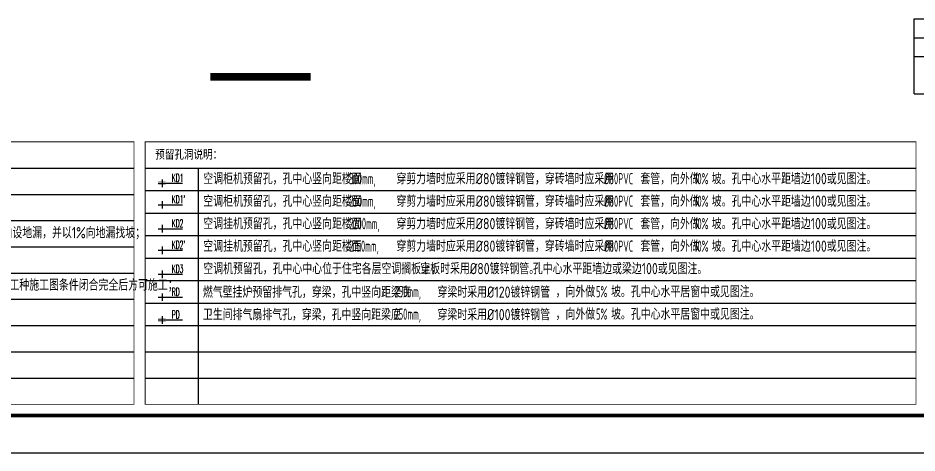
# Model space of a CAD drawing. Extents: x -518115 to 389031, y -231062 to 1628073.
# Drawn here: x 29623 to 53601, y 256415 to 268020 of the extents above; entities that cross this region are included whole.
import ezdxf

# ---------------------------------------------------------------- set-up
doc = ezdxf.new("R2010")
doc.units = 0
doc.header["$LTSCALE"] = 1000
doc.header["$MEASUREMENT"] = 0
doc.linetypes.add('DASH', pattern=[0.35, 0.25, -0.1])
for name, color, linetype in [('C-Sheet-图框', 101, 'Continuous'), ('DIM_LEAD', 3, 'Continuous'), ('PUB_TEXT', 4, 'Continuous'), ('图框', 140, 'Continuous'), ('机电标识类', 1, 'Continuous')]:
    doc.layers.add(name, color=color, linetype=linetype)
doc.layers.add('yichutu', color=7, linetype='Continuous', true_color=0xffffff, plot=False)
doc.layers.add('平面-空调室内机', color=176, linetype='Continuous', lineweight=9)
doc.layers.add('空调', color=76, linetype='Continuous', lineweight=13)
doc.styles.add('_TCH_DIM', font='SIMPLEX.shx', dxfattribs={"width": 0.7, "bigfont": 'GBCBIG.shx'})
doc.styles.add('宋体', font='', dxfattribs={"height": 50})
doc.styles.add('房间名称', font='TSSDENG', dxfattribs={"width": 0.8, "bigfont": 'HZTXT'})
doc.styles.get('宋体').set_extended_font_data('SimSun')

# ---------------------------------------------------------------- blocks, each defined once
blk = doc.blocks.new('TK')
at = {"layer": '图框'}
blk.add_lwpolyline([(465375, 548714), (549475, 548714), (549475, 489314), (465375, 489314)], close=True, dxfattribs=at)
blk.add_lwpolyline([(465375, 548714), (549475, 548714), (549475, 489314), (465375, 489314)], close=True, dxfattribs=at)
at = {"layer": '图框', "const_width": 100}
blk.add_lwpolyline([(548475, 490314), (548475, 547714), (467875, 547714), (467875, 490314)], close=True, dxfattribs=at)
blk = doc.blocks.new('yct-841-594-84100-59399.9999999999-100-1000.0')
at = {"layer": 'yichutu', "color": 7, "true_color": 0xffffff}
blk.add_lwpolyline([(0, 0), (0, 59400), (84100, 59400), (84100, 0)], close=True, dxfattribs=at)
blk = doc.blocks.new('dongkong')
blk.add_wipeout([(-603756, 210771), (-603756, 210571), (-603836, 210571), (-603836, 210771)])
at = {"layer": '机电标识类', "color": 250, "linetype": 'DASH', "ltscale": 400}
for p, q in [((-603796, 210771), (-603796, 210571)), ((-603896, 210671), (-603696, 210671))]:
    blk.add_line(p, q, dxfattribs=at)
at = {"layer": '空调', "color": 6, "linetype": 'DASH', "const_width": 2}
blk.add_lwpolyline([(-603756, 210771), (-603756, 210571), (-603836, 210571), (-603836, 210771)], close=True, dxfattribs=at)

msp = doc.modelspace()

# ---------------------------------------------------------------- linework, layer by layer
for p, q in [((53528.7, 265994.4), (53528.7, 267994.4)), ((53528.7, 267994.4), (60135.5, 267994.4)), ((53528.7, 267494.4), (60135.5, 267494.4)), ((53528.7, 267494.4), (60135.5, 267494.4)), ((53528.7, 266994.4), (60135.5, 266994.4)), ((53528.7, 265994.4), (60135.5, 265994.4))]:
    msp.add_line(p, q)
at = {"color": 5, "linetype": 'DASH', "ltscale": 2, "const_width": 200}
msp.add_lwpolyline([(37430.9, 266449.6), (34757.2, 266449.6)], dxfattribs=at)
at = {"layer": 'C-Sheet-图框', "color": 0}
for p, q in [((15601, 264015.2), (32717.9, 264015.2)), ((33017.9, 264015.2), (53574, 264015.2)), ((34429.3, 264015.2), (34429.3, 257715.2)), ((15601, 263315.2), (32717.9, 263315.2)), ((33017.9, 263415.2), (53574, 263415.2)), ((33017.9, 262815.2), (53574, 262815.2)), ((15601, 262615.2), (32717.9, 262615.2)), ((33017.9, 262215.2), (53574, 262215.2)), ((15601, 261915.2), (32717.9, 261915.2)), ((33017.9, 261615.2), (53574, 261615.2)), ((15601, 261215.2), (32717.9, 261215.2)), ((33017.9, 261015.2), (53574, 261015.2)), ((33017.9, 261015.2), (53574, 261015.2)), ((15601, 260515.2), (32717.9, 260515.2)), ((33017.9, 260415.2), (53574, 260415.2)), ((15601, 259815.2), (32717.9, 259815.2)), ((33017.9, 259815.2), (53574, 259815.2)), ((15601, 259115.2), (32717.9, 259115.2)), ((33017.9, 259115.2), (53574, 259115.2)), ((15601, 258415.2), (32717.9, 258415.2)), ((33017.9, 258415.2), (53574, 258415.2))]:
    msp.add_line(p, q, dxfattribs=at)
at = {"layer": 'C-Sheet-图框', "color": 0, "const_width": 24}
msp.add_lwpolyline([(15601, 257715.2), (15601, 264715.2), (32717.9, 264715.2), (32717.9, 257715.2)], close=True, dxfattribs=at)
at = {"layer": 'DIM_LEAD'}
for points in [[(33464.8, 263609.8), (34011.9, 263609.8)], [(33464.8, 263034.5), (34011.9, 263034.5)], [(33464.8, 262398.3), (34011.9, 262398.3)], [(33464.8, 261823.9), (34011.9, 261823.9)], [(33464.8, 261183.3), (34011.9, 261183.3)], [(33464.8, 260570.3), (34011.9, 260570.3)], [(33464.8, 259964.4), (34011.9, 259964.4)]]:
    msp.add_lwpolyline(points, dxfattribs=at)

# ---------------------------------------------------------------- block references
msp.add_blockref('TK', (-466360.9, -232898.5))
at = {"layer": 'yichutu'}
msp.add_blockref('yct-841-594-84100-59399.9999999999-100-1000.0', (-985.9, 256415.2), dxfattribs=at)

# ---------------------------------------------------------------- texts
at = {"layer": 'DIM_LEAD', "color": 7, "style": '_TCH_DIM', "width": 0.458824}
for s, p in [('KD1', (33723.8, 263651.4)), ("KD1'", (33723.8, 263076.2)), ('KD2', (33723.8, 262439.9)), ("KD2'", (33723.8, 261865.5)), ('KD3', (33723.8, 261224.9)), ('RD', (33723.8, 260611.9)), ('PD', (33723.8, 260006))]:
    msp.add_text(s, height=208.25, dxfattribs=at).set_placement(p)
at = {"layer": 'PUB_TEXT', "color": 2}
for s, height, style, width, p in [('预留孔洞说明：', 227.85, '宋体', 0.8, (33283.6, 264266.6)), ('300mm,', 300, '房间名称', 0.56, (38459.3, 263583.6)), ('250mm,', 300, '房间名称', 0.56, (38459.3, 262983.6)), ('2200mm,', 300, '房间名称', 0.56, (38459.3, 262383.6)), ('2150mm,', 300, '房间名称', 0.56, (38459.3, 261783.6)), ('250mm,', 300, '房间名称', 0.56, (39665, 260570.7)), ('250mm,', 300, '房间名称', 0.56, (39665, 259970.7))]:
    msp.add_text(s, height=height, dxfattribs=dict(at, style=style, width=width)).set_placement(p)
at = {"layer": 'PUB_TEXT', "style": '房间名称'}
for s, width, p in [('空调柜机预留孔，孔中心竖向距楼面', 0.8, (34566.2, 263583.6)), ('穿剪力墙时应采用%%C80镀锌钢管，穿砖墙时应采用', 0.8, (39716, 263583.6)), ('%%c80PVC', 0.56, (45255, 263583.6)), ('套管，向外做', 0.8, (46223, 263583.6)), ('10%%%', 0.56, (47663, 263583.6)), ('坡。孔中心水平距墙边100或见图注。', 0.8, (48127, 263583.6)), ('空调柜机预留孔，孔中心竖向距楼面', 0.8, (34566.2, 262983.6)), ('穿剪力墙时应采用%%C80镀锌钢管，穿砖墙时应采用', 0.8, (39716, 262983.6)), ('%%c80PVC', 0.56, (45255, 262983.6)), ('套管，向外做', 0.8, (46223, 262983.6)), ('10%%%', 0.56, (47663, 262983.6)), ('坡。孔中心水平距墙边100或见图注。', 0.8, (48127, 262983.6)), ('空调挂机预留孔，孔中心竖向距楼面', 0.8, (34566.2, 262383.6)), ('穿剪力墙时应采用%%C80镀锌钢管，穿砖墙时应采用', 0.8, (39716, 262383.6)), ('%%c80PVC', 0.56, (45255, 262383.6)), ('套管，向外做', 0.8, (46223, 262383.6)), ('10%%%', 0.56, (47663, 262383.6)), ('坡。孔中心水平距墙边100或见图注。', 0.8, (48127, 262383.6)), ('混凝土，管道井待管道安装后方封闭楼板及管井门，井内粉刷，水管井内设地漏，并以1%%%向地漏找坡；', 0.8, (21026.9, 262142.3)), ('空调挂机预留孔，孔中心竖向距楼面', 0.8, (34566.2, 261783.6)), ('穿剪力墙时应采用%%C80镀锌钢管，穿砖墙时应采用', 0.8, (39716, 261783.6)), ('%%c80PVC', 0.56, (45255, 261783.6)), ('套管，向外做', 0.8, (46223, 261783.6)), ('10%%%', 0.56, (47663, 261783.6)), ('坡。孔中心水平距墙边100或见图注。', 0.8, (48127, 261783.6)), ('空调机预留孔，孔中心中心位于住宅各层空调搁板上，', 0.8, (34566.2, 261183.6)), ('穿板时采用%%C80镀锌钢管。', 0.8, (40354.1, 261183.6)), ('孔中心水平距墙边或梁边100或见图注。', 0.8, (43355.4, 261183.6)), ('剪力墙、柱尺寸详见结构施工图；与水、电、暖等设备工种有关的留孔，预埋构件须参阅各工种施工图，确保各工种施工图条件闭合完全后方可施工；', 0.8, (16458.9, 260747.1)), ('燃气壁挂炉预留排气孔，穿梁，孔中竖向距梁底', 0.8, (34555.7, 260557.6)), ('穿梁时采用%%C120镀锌钢管', 0.8, (40812.4, 260557.6)), ('，向外做', 0.8, (43962, 260570.7)), ('坡。孔中心水平居窗中或见图注。', 0.8, (45440.8, 260570.7)), ('5%%%', 0.56, (45039.8, 260570.7)), ('卫生间排气扇排气孔，穿梁，孔中竖向距梁底', 0.8, (34555.7, 259957.6)), ('穿梁时采用%%C100镀锌钢管', 0.8, (40812.4, 259957.6)), ('，向外做', 0.8, (43962, 259970.7)), ('5%%%', 0.56, (45039.8, 259970.7)), ('坡。孔中心水平居窗中或见图注。', 0.8, (45440.8, 259970.7))]:
    msp.add_text(s, height=300, dxfattribs=dict(at, width=width)).set_placement(p)

# ---------------------------------------------------------------- next in the draw order: block references
at = {"layer": '平面-空调室内机', "ltscale": 0.3, "xscale": -1, "rotation": 90}
for p in [(244135.5, -340186.3), (244135.5, -340761.5), (244135.5, -341397.7), (244135.5, -341972.1), (244135.5, -342612.8), (244135.5, -343225.7), (244135.5, -343831.7)]:
    msp.add_blockref('dongkong', p, dxfattribs=at)

# ---------------------------------------------------------------- next in the draw order: linework, layer by layer
at = {"layer": 'C-Sheet-图框', "color": 0, "const_width": 24}
msp.add_lwpolyline([(33017.9, 257715.2), (33017.9, 264715.2), (53574, 264715.2), (53574, 257715.2)], close=True, dxfattribs=at)

doc.saveas('drawing.dxf')
